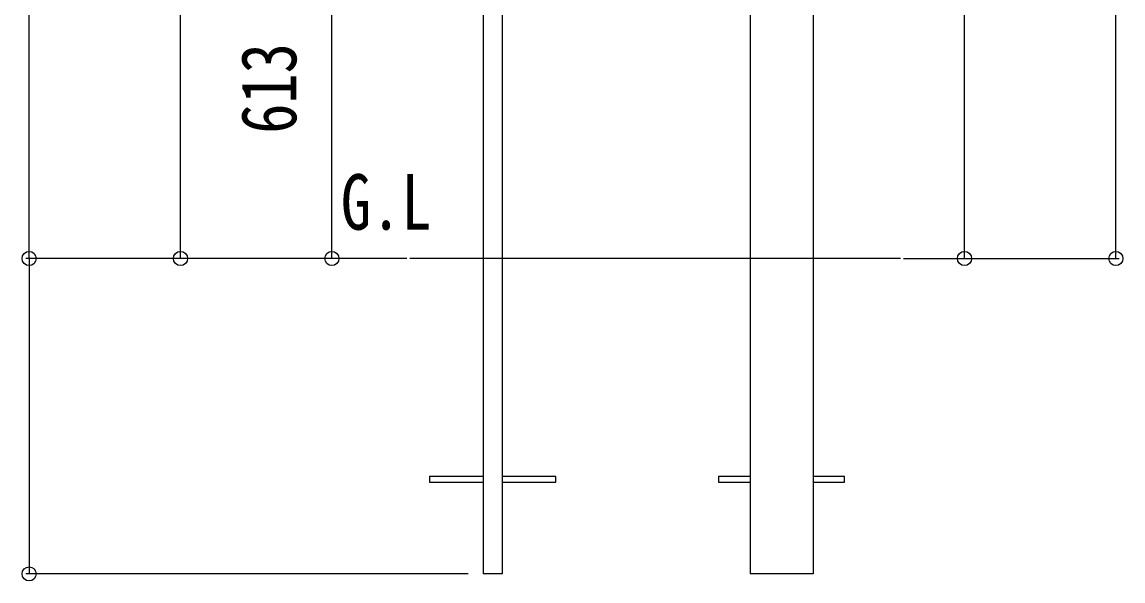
# Model space of a CAD drawing. Units: millimetres, scale not verified. Extents: x -1261 to 1262, y -891 to 891.
# Drawn here: x -827.6 to -478.5, y -479.8 to -302.5 of the extents above; entities that cross this region are included whole.
import ezdxf
from ezdxf.enums import TextEntityAlignment as Align

# ---------------------------------------------------------------- set-up
doc = ezdxf.new("R2010")
doc.units = ezdxf.units.MM
doc.header["$LTSCALE"] = 6
for name, color, linetype in [('0-1_USER1', 3, 'Continuous'), ('0-4_YKK_12', 2, 'Continuous'), ('0-6_YKK_A1', 4, 'Continuous'), ('0-7_YKK_D', 6, 'Continuous')]:
    doc.layers.add(name, color=color, linetype=linetype)
doc.styles.add('ＭＳ ゴシック', font='')
doc.styles.get('ＭＳ ゴシック').set_extended_font_data('MS Gothic')

msp = doc.modelspace()

# ---------------------------------------------------------------- linework, layer by layer
at = {"layer": '0-4_YKK_12'}
for p, q in [((-576.794, 112.9), (-576.794, -377.5)), ((-549.111, -377.5), (-704.662, -377.5)), ((-576.794, -377.5), (-576.794, -477.5)), ((-675.394, -477.5), (-681.394, -477.5)), ((-576.794, -477.5), (-596.794, -477.5))]:
    msp.add_line(p, q, dxfattribs=at)
for points in [[(-596.794, 112.9), (-596.794, -377.5), (-596.794, -477.5)], [(-681.394, 82.5), (-681.394, -377.5), (-681.394, -477.5)], [(-675.394, 82.5), (-675.394, -377.5), (-675.394, -477.5)]]:
    msp.add_lwpolyline(points, dxfattribs=at)
at = {"layer": '0-6_YKK_A1'}
for p, q in [((-658.394, -446.6), (-675.394, -446.6)), ((-566.794, -446.6), (-576.794, -446.6))]:
    msp.add_line(p, q, dxfattribs=at)
for points in [[(-681.394, -446.6), (-698.394, -446.6), (-698.394, -448.4), (-681.394, -448.4)], [(-675.394, -448.4), (-658.394, -448.4), (-658.394, -446.6)], [(-596.794, -446.6), (-606.794, -446.6), (-606.794, -448.4), (-596.794, -448.4)], [(-576.794, -448.4), (-566.794, -448.4), (-566.794, -446.6)]]:
    msp.add_lwpolyline(points, dxfattribs=at)
at = {"layer": '0-7_YKK_D'}
for p, q in [((-825.394, -377.5), (-825.394, 82.5)), ((-480.794, -377.5), (-480.794, -91.5)), ((-729.394, -377.5), (-729.394, -254.901)), ((-705.662, -377.5), (-826.394, -377.5)), ((-705.662, -377.5), (-826.394, -377.5)), ((-825.394, -377.5), (-825.394, -477.5)), ((-705.662, -377.5), (-778.394, -377.5)), ((-705.662, -377.5), (-730.394, -377.5)), ((-548.111, -377.5), (-527.794, -377.5)), ((-548.111, -377.5), (-479.794, -377.5)), ((-686.194, -477.5), (-826.394, -477.5))]:
    msp.add_line(p, q, dxfattribs=at)
for points in [[(-777.394, -377.5), (-777.394, -117.462), (-777.394, 284.338)], [(-528.794, -377.5), (-528.794, -103.5), (-528.794, 183.74)]]:
    msp.add_lwpolyline(points, dxfattribs=at)
for centre in [(-825.394, -377.5), (-825.394, -377.5), (-777.394, -377.5), (-729.394, -377.5), (-528.794, -377.5), (-480.794, -377.5), (-825.394, -477.5)]:
    msp.add_circle(centre, 2.25, dxfattribs=at)

# ---------------------------------------------------------------- texts
at = {"layer": '0-1_USER1', "style": 'ＭＳ ゴシック', "width": 0.8}
msp.add_text('G.L', height=17.6, dxfattribs=at).set_placement((-726.554, -373.645), align=Align.BOTTOM_LEFT)
at = {"layer": '0-7_YKK_D', "style": 'ＭＳ ゴシック', "width": 0.8}
msp.add_text('613', height=17.6, rotation=90, dxfattribs=at).set_placement((-735.394, -337.96), align=Align.BOTTOM_LEFT)

doc.saveas('drawing.dxf')
